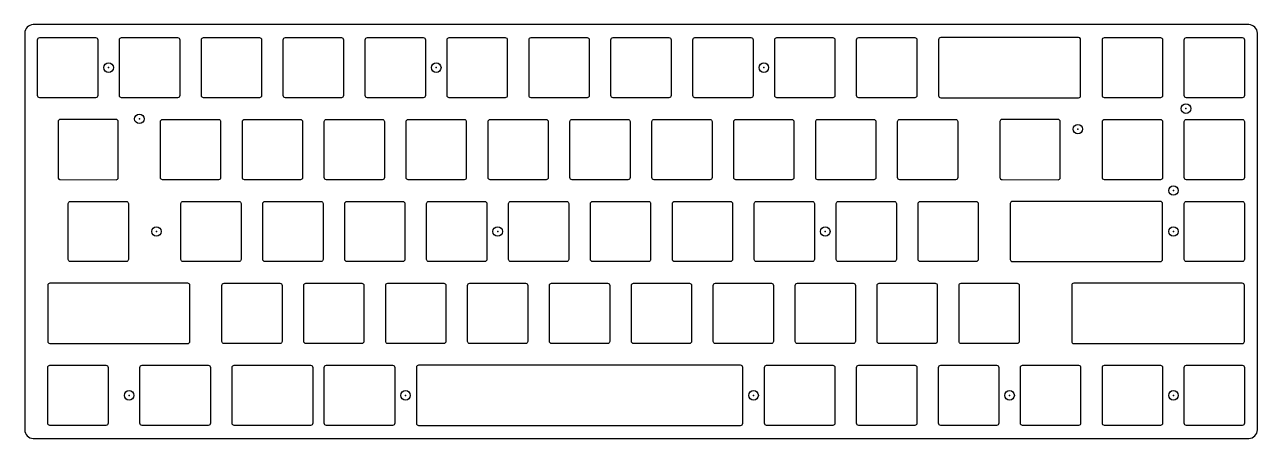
# Model space of a CAD drawing. Extents: x -143 to 144, y -106 to -9.
import ezdxf

# ---------------------------------------------------------------- set-up
doc = ezdxf.new("R2010")
doc.units = 0
for name, color, linetype in [('2D', 7, 'CONTINUOUS'), ('2D$_HOLECP', 181, 'CONTINUOUS'), ('2D$_PLATE', 111, 'CONTINUOUS'), ('2D$HOLES', 4, 'CONTINUOUS')]:
    doc.layers.add(name, color=color, linetype=linetype)

# ---------------------------------------------------------------- blocks, each defined once
blk = doc.blocks.new('M2_HOLE_SSPLATECUT')
at = {"layer": '2D$_HOLECP'}
blk.add_point((0, 0), dxfattribs=at)
at = {"layer": '2D$HOLES'}
blk.add_circle((0, 0), 1.1, dxfattribs=at)
blk = doc.blocks.new('SSPLATE_V3_2_3MM')
at = {"layer": '2D$_PLATE'}
for p, q in [((141.35, 96.2), (-141.35, 96.2)), ((-143.35, 94.2), (-143.35, 2)), ((-140.35, 79.7), (-140.35, 92.7)), ((-139.85, 93.2), (-126.85, 93.2)), ((-126.35, 92.7), (-126.35, 79.7)), ((-121.3, 79.7), (-121.3, 92.7)), ((-120.8, 93.2), (-107.8, 93.2)), ((-107.3, 92.7), (-107.3, 79.7)), ((-102.25, 79.7), (-102.25, 92.7)), ((-101.75, 93.2), (-88.75, 93.2)), ((-88.25, 92.7), (-88.25, 79.7)), ((-83.2, 79.7), (-83.2, 92.7)), ((-82.7, 93.2), (-69.7, 93.2)), ((-69.2, 92.7), (-69.2, 79.7)), ((-64.15, 79.7), (-64.15, 92.7)), ((-63.65, 93.2), (-50.65, 93.2)), ((-50.15, 92.7), (-50.15, 79.7)), ((-45.1, 79.7), (-45.1, 92.7)), ((-44.6, 93.2), (-31.6, 93.2)), ((-31.1, 92.7), (-31.1, 79.7)), ((-26.05, 79.7), (-26.05, 92.7)), ((-25.55, 93.2), (-12.55, 93.2)), ((-12.05, 92.7), (-12.05, 79.7)), ((-7, 79.7), (-7, 92.7)), ((-6.5, 93.2), (6.5, 93.2)), ((7, 92.7), (7, 79.7)), ((12.05, 79.7), (12.05, 92.7)), ((12.55, 93.2), (25.55, 93.2)), ((26.05, 92.7), (26.05, 79.7)), ((31.1, 79.7), (31.1, 92.7)), ((31.6, 93.2), (44.6, 93.2)), ((45.1, 92.7), (45.1, 79.7)), ((50.15, 79.7), (50.15, 92.7)), ((50.65, 93.2), (63.65, 93.2)), ((64.15, 92.7), (64.15, 79.7)), ((69.2, 92.7), (69.2, 79.7)), ((101.75, 93.2), (69.7, 93.2)), ((102.25, 92.7), (102.21, 92.88)), ((102.25, 79.7), (102.25, 92.7)), ((107.3, 79.7), (107.3, 92.7)), ((107.8, 93.2), (120.8, 93.2)), ((121.3, 92.7), (121.3, 79.7)), ((126.35, 79.7), (126.35, 92.7)), ((126.85, 93.2), (139.85, 93.2)), ((140.35, 92.7), (140.35, 79.7)), ((143.35, 2), (143.35, 94.2)), ((-126.85, 79.2), (-139.85, 79.2)), ((-107.8, 79.2), (-120.8, 79.2)), ((-88.75, 79.2), (-101.75, 79.2)), ((-69.7, 79.2), (-82.7, 79.2)), ((-50.65, 79.2), (-63.65, 79.2)), ((-31.6, 79.2), (-44.6, 79.2)), ((-12.55, 79.2), (-25.55, 79.2)), ((6.5, 79.2), (-6.5, 79.2)), ((25.55, 79.2), (12.55, 79.2)), ((44.6, 79.2), (31.6, 79.2)), ((63.65, 79.2), (50.65, 79.2)), ((69.7, 79.2), (101.75, 79.2)), ((120.8, 79.2), (107.8, 79.2)), ((139.85, 79.2), (126.85, 79.2)), ((-135.59, 73.65), (-135.59, 60.66)), ((-122.09, 74.15), (-135.09, 74.15)), ((-121.59, 60.65), (-121.59, 73.65)), ((-111.77, 60.65), (-111.77, 73.65)), ((-111.27, 74.15), (-98.27, 74.15)), ((-97.77, 73.65), (-97.77, 60.65)), ((-92.72, 60.65), (-92.72, 73.65)), ((-92.22, 74.15), (-79.22, 74.15)), ((-78.72, 73.65), (-78.72, 60.65)), ((-73.67, 60.65), (-73.67, 73.65)), ((-73.17, 74.15), (-60.17, 74.15)), ((-59.67, 73.65), (-59.67, 60.65)), ((-54.63, 60.65), (-54.63, 73.65)), ((-54.13, 74.15), (-41.13, 74.15)), ((-40.63, 73.65), (-40.63, 60.65)), ((-35.57, 60.65), (-35.57, 73.65)), ((-35.07, 74.15), (-22.08, 74.15)), ((-21.58, 73.65), (-21.58, 60.65)), ((-16.52, 60.65), (-16.52, 73.65)), ((-16.02, 74.15), (-3.03, 74.15)), ((-2.53, 73.65), (-2.53, 60.65)), ((2.52, 60.65), (2.52, 73.65)), ((3.02, 74.15), (16.02, 74.15)), ((16.52, 73.65), (16.52, 60.65)), ((21.57, 60.65), (21.57, 73.65)), ((22.07, 74.15), (35.07, 74.15)), ((35.57, 73.65), (35.57, 60.65)), ((40.62, 60.65), (40.62, 73.65)), ((41.12, 74.15), (54.12, 74.15)), ((54.62, 73.65), (54.62, 60.65)), ((59.67, 60.65), (59.67, 73.65)), ((60.17, 74.15), (73.17, 74.15)), ((73.67, 73.65), (73.67, 60.65)), ((83.49, 73.65), (83.49, 60.66)), ((96.99, 74.15), (83.99, 74.15)), ((97.49, 60.65), (97.49, 73.65)), ((107.3, 60.65), (107.3, 73.65)), ((107.8, 74.15), (120.8, 74.15)), ((121.3, 73.65), (121.3, 60.65)), ((126.35, 60.65), (126.35, 73.65)), ((126.85, 74.15), (139.85, 74.15)), ((140.35, 73.65), (140.35, 60.65)), ((-135.09, 60.16), (-122.09, 60.15)), ((-98.27, 60.15), (-111.27, 60.15)), ((-79.22, 60.15), (-92.22, 60.15)), ((-60.17, 60.15), (-73.17, 60.15)), ((-41.13, 60.15), (-54.13, 60.15)), ((-22.08, 60.15), (-35.07, 60.15)), ((-3.03, 60.15), (-16.02, 60.15)), ((16.02, 60.15), (3.02, 60.15)), ((35.07, 60.15), (22.07, 60.15)), ((54.12, 60.15), (41.12, 60.15)), ((73.17, 60.15), (60.17, 60.15)), ((83.99, 60.16), (96.99, 60.15)), ((120.8, 60.15), (107.8, 60.15)), ((139.85, 60.15), (126.85, 60.15)), ((-133.21, 41.6), (-133.21, 54.6)), ((-132.71, 55.1), (-119.71, 55.1)), ((-119.21, 54.6), (-119.21, 41.6)), ((-107.01, 41.6), (-107.01, 54.6)), ((-106.51, 55.1), (-93.51, 55.1)), ((-93.01, 54.6), (-93.01, 41.6)), ((-87.96, 41.6), (-87.96, 54.6)), ((-87.46, 55.1), (-74.46, 55.1)), ((-73.96, 54.6), (-73.96, 41.6)), ((-68.91, 41.6), (-68.91, 54.6)), ((-68.41, 55.1), (-55.41, 55.1)), ((-54.91, 54.6), (-54.91, 41.6)), ((-49.86, 41.6), (-49.86, 54.6)), ((-49.36, 55.1), (-36.36, 55.1)), ((-35.86, 54.6), (-35.86, 41.6)), ((-30.81, 41.6), (-30.81, 54.6)), ((-30.31, 55.1), (-17.31, 55.1)), ((-16.81, 54.6), (-16.81, 41.6)), ((-11.76, 41.6), (-11.76, 54.6)), ((-11.26, 55.1), (1.74, 55.1)), ((2.24, 54.6), (2.24, 41.6)), ((7.29, 41.6), (7.29, 54.6)), ((7.79, 55.1), (20.79, 55.1)), ((21.29, 54.6), (21.29, 41.6)), ((26.34, 41.6), (26.34, 54.6)), ((26.84, 55.1), (39.84, 55.1)), ((40.34, 54.6), (40.34, 41.6)), ((45.39, 41.6), (45.39, 54.6)), ((45.89, 55.1), (58.89, 55.1)), ((59.39, 54.6), (59.39, 41.6)), ((64.44, 41.6), (64.44, 54.6)), ((64.94, 55.1), (77.94, 55.1)), ((78.44, 54.6), (78.44, 41.6)), ((85.87, 54.6), (85.87, 41.6)), ((89.24, 55.1), (86.37, 55.1)), ((120.8, 55.1), (89.24, 55.1)), ((121.3, 41.6), (121.3, 54.6)), ((126.35, 41.6), (126.35, 54.6)), ((126.85, 55.1), (139.85, 55.1)), ((140.35, 54.6), (140.35, 41.6)), ((-119.71, 41.1), (-132.71, 41.1)), ((-93.51, 41.1), (-106.51, 41.1)), ((-74.46, 41.1), (-87.46, 41.1)), ((-55.41, 41.1), (-68.41, 41.1)), ((-36.36, 41.1), (-49.36, 41.1)), ((-17.31, 41.1), (-30.31, 41.1)), ((1.74, 41.1), (-11.26, 41.1)), ((20.79, 41.1), (7.79, 41.1)), ((39.84, 41.1), (26.84, 41.1)), ((58.89, 41.1), (45.89, 41.1)), ((77.94, 41.1), (64.94, 41.1)), ((86.37, 41.1), (120.8, 41.1)), ((139.85, 41.1), (126.85, 41.1)), ((-137.97, 35.55), (-137.97, 22.55)), ((-105.42, 36.05), (-137.47, 36.05)), ((-104.92, 22.55), (-104.92, 35.55)), ((-97.49, 22.55), (-97.49, 35.55)), ((-96.99, 36.05), (-83.99, 36.05)), ((-83.49, 35.55), (-83.49, 22.55)), ((-78.44, 22.55), (-78.44, 35.55)), ((-77.94, 36.05), (-64.94, 36.05)), ((-64.44, 35.55), (-64.44, 22.55)), ((-59.39, 22.55), (-59.39, 35.55)), ((-58.89, 36.05), (-45.89, 36.05)), ((-45.39, 35.55), (-45.39, 22.55)), ((-40.34, 22.55), (-40.34, 35.55)), ((-39.84, 36.05), (-26.84, 36.05)), ((-26.34, 35.55), (-26.34, 22.55)), ((-21.29, 22.55), (-21.29, 35.55)), ((-20.79, 36.05), (-7.79, 36.05)), ((-7.29, 35.55), (-7.29, 22.55)), ((-2.24, 22.55), (-2.24, 35.55)), ((-1.74, 36.05), (11.26, 36.05)), ((11.76, 35.55), (11.76, 22.55)), ((16.81, 22.55), (16.81, 35.55)), ((17.31, 36.05), (30.31, 36.05)), ((30.81, 35.55), (30.81, 22.55)), ((35.86, 22.55), (35.86, 35.55)), ((36.36, 36.05), (49.36, 36.05)), ((49.86, 35.55), (49.86, 22.55)), ((54.91, 22.55), (54.91, 35.55)), ((55.41, 36.05), (68.41, 36.05)), ((68.91, 35.55), (68.91, 22.55)), ((73.96, 22.55), (73.96, 35.55)), ((74.46, 36.05), (87.46, 36.05)), ((87.96, 35.55), (87.96, 22.55)), ((100.16, 35.55), (100.16, 22.55)), ((139.85, 36.05), (100.66, 36.05)), ((140.35, 22.55), (140.35, 35.55)), ((-137.97, 22.55), (-137.93, 22.37)), ((-137.47, 22.05), (-105.42, 22.05)), ((-83.99, 22.05), (-96.99, 22.05)), ((-64.94, 22.05), (-77.94, 22.05)), ((-45.89, 22.05), (-58.89, 22.05)), ((-26.84, 22.05), (-39.84, 22.05)), ((-7.79, 22.05), (-20.79, 22.05)), ((11.26, 22.05), (-1.74, 22.05)), ((30.31, 22.05), (17.31, 22.05)), ((49.36, 22.05), (36.36, 22.05)), ((68.41, 22.05), (55.41, 22.05)), ((87.46, 22.05), (74.46, 22.05)), ((100.66, 22.05), (139.85, 22.05)), ((-137.97, 3.5), (-137.97, 16.5)), ((-137.47, 17), (-124.47, 17)), ((-123.97, 16.5), (-123.97, 3.5)), ((-116.54, 3.5), (-116.54, 16.5)), ((-116.04, 17), (-100.66, 17)), ((-100.16, 16.5), (-100.16, 3.5)), ((-95.11, 3.5), (-95.11, 16.5)), ((-94.61, 17), (-76.84, 17)), ((-76.34, 16.5), (-76.34, 3.5)), ((-73.67, 3.5), (-73.67, 16.5)), ((-73.17, 17), (-57.79, 17)), ((-57.29, 16.5), (-57.29, 3.5)), ((-52.24, 16.5), (-52.24, 3.5)), ((23.17, 17), (-51.74, 17)), ((23.67, 3.5), (23.67, 16.5)), ((28.72, 3.5), (28.72, 16.5)), ((29.22, 17), (44.6, 17)), ((45.1, 16.5), (45.1, 3.5)), ((50.15, 3.5), (50.15, 16.5)), ((50.65, 17), (63.65, 17)), ((64.15, 16.5), (64.15, 3.5)), ((69.2, 3.5), (69.2, 16.5)), ((69.7, 17), (82.7, 17)), ((83.2, 16.5), (83.2, 3.5)), ((88.25, 3.5), (88.25, 16.5)), ((88.75, 17), (101.75, 17)), ((102.25, 16.5), (102.25, 3.5)), ((107.3, 3.5), (107.3, 16.5)), ((107.8, 17), (120.8, 17)), ((121.3, 16.5), (121.3, 3.5)), ((126.35, 3.5), (126.35, 16.5)), ((126.85, 17), (139.85, 17)), ((140.35, 16.5), (140.35, 3.5)), ((-124.47, 3), (-137.47, 3)), ((-100.66, 3), (-116.04, 3)), ((-76.84, 3), (-94.61, 3)), ((-57.79, 3), (-73.17, 3)), ((-51.74, 3), (23.17, 3)), ((44.6, 3), (29.22, 3)), ((63.65, 3), (50.65, 3)), ((82.7, 3), (69.7, 3)), ((101.75, 3), (88.75, 3)), ((120.8, 3), (107.8, 3)), ((139.85, 3), (126.85, 3)), ((-141.35, 0), (141.35, 0))]:
    blk.add_line(p, q, dxfattribs=at)
for centre, radius, start, end in [((-141.35, 94.2), 2, 90, 180), ((141.35, 94.2), 2, 0, 90), ((69.7, 92.7), 0.5, 90, 180), ((101.75, 92.7), 0.5, 21.5982, 90), ((69.7, 79.7), 0.5, 180, 270), ((101.75, 79.7), 0.5, 270.0001, 0), ((-135.09, 73.65), 0.5, 90, 180), ((-122.09, 73.65), 0.5, 0, 90), ((83.99, 73.65), 0.5, 90, 180), ((96.99, 73.65), 0.5, 0, 90), ((-135.09, 60.66), 0.5, 180.04, 269.96), ((-122.09, 60.65), 0.5, 270, 0), ((83.99, 60.66), 0.5, 180.04, 269.96), ((96.99, 60.65), 0.5, 270, 0), ((86.37, 54.6), 0.5, 90, 180), ((120.8, 54.6), 0.5, 0.0001, 89.9999), ((86.37, 41.6), 0.5, 180, 270), ((120.8, 41.6), 0.5, 270, 0), ((-137.47, 35.55), 0.5, 90.0001, 180), ((-105.42, 35.55), 0.5, 0, 90), ((100.66, 35.55), 0.5, 90, 180), ((139.85, 35.55), 0.5, 0.0001, 89.9999), ((-137.47, 22.55), 0.5, 201.5982, 270), ((-105.42, 22.55), 0.5, 270, 0), ((100.66, 22.55), 0.5, 180, 270), ((139.85, 22.55), 0.5, 270, 0), ((-51.74, 16.5), 0.5, 90, 180), ((23.17, 16.5), 0.5, 0.0001, 89.9999), ((-51.74, 3.5), 0.5, 180, 270), ((23.17, 3.5), 0.5, 270, 0), ((-141.35, 2), 2, 180, 270), ((141.35, 2), 2, 270, 0)]:
    blk.add_arc(centre, radius, start, end, dxfattribs=at)
at = {"layer": '2D$_PLATE', "extrusion": (0, 0, -1)}
for centre, start, end in [((139.85, 92.7), 0, 90), ((126.85, 92.7), 90.0001, 179.9999), ((120.8, 92.7), 0, 90), ((107.8, 92.7), 90.0001, 179.9999), ((101.75, 92.7), 0, 90), ((88.75, 92.7), 90.0001, 179.9999), ((82.7, 92.7), 0, 90), ((69.7, 92.7), 90.0001, 179.9999), ((63.65, 92.7), 0, 90), ((50.65, 92.7), 90.0001, 179.9999), ((44.6, 92.7), 0, 90), ((31.6, 92.7), 90.0001, 179.9999), ((25.55, 92.7), 0, 90), ((12.55, 92.7), 90.0001, 179.9999), ((6.5, 92.7), 0, 90), ((-6.5, 92.7), 90.0001, 179.9999), ((-12.55, 92.7), 0, 90), ((-25.55, 92.7), 90.0001, 179.9999), ((-31.6, 92.7), 0, 90), ((-44.6, 92.7), 90.0001, 179.9999), ((-50.65, 92.7), 0, 90), ((-63.65, 92.7), 90.0001, 179.9999), ((-107.8, 92.7), 0, 90), ((-120.8, 92.7), 90.0001, 179.9999), ((-126.85, 92.7), 0, 90), ((-139.85, 92.7), 90.0001, 179.9999), ((139.85, 79.7), 270, 0), ((126.85, 79.7), 180, 270), ((120.8, 79.7), 270, 0), ((107.8, 79.7), 180, 270), ((101.75, 79.7), 270, 0), ((88.75, 79.7), 180, 270), ((82.7, 79.7), 270, 0), ((69.7, 79.7), 180, 270), ((63.65, 79.7), 270, 0), ((50.65, 79.7), 180, 270), ((44.6, 79.7), 270, 0), ((31.6, 79.7), 180, 270), ((25.55, 79.7), 270, 0), ((12.55, 79.7), 180, 270), ((6.5, 79.7), 270, 0), ((-6.5, 79.7), 180, 270), ((-12.55, 79.7), 270, 0), ((-25.55, 79.7), 180, 270), ((-31.6, 79.7), 270, 0), ((-44.6, 79.7), 180, 270), ((-50.65, 79.7), 270, 0), ((-63.65, 79.7), 180, 270), ((-107.8, 79.7), 270, 0), ((-120.8, 79.7), 180, 270), ((-126.85, 79.7), 270, 0), ((-139.85, 79.7), 180, 270), ((111.27, 73.65), 0, 90), ((98.27, 73.65), 90.0001, 179.9999), ((92.22, 73.65), 0, 90), ((79.22, 73.65), 90.0001, 179.9999), ((73.17, 73.65), 0, 90), ((60.17, 73.65), 90.0001, 179.9999), ((54.13, 73.65), 0, 90), ((41.13, 73.65), 90.0001, 179.9999), ((35.07, 73.65), 0, 90), ((22.08, 73.65), 90.0001, 179.9999), ((16.02, 73.65), 0, 90), ((3.03, 73.65), 90.0001, 179.9999), ((-3.02, 73.65), 0, 90), ((-16.02, 73.65), 90.0001, 179.9999), ((-22.07, 73.65), 0, 90), ((-35.07, 73.65), 90.0001, 179.9999), ((-41.12, 73.65), 0, 90), ((-54.12, 73.65), 90.0001, 179.9999), ((-60.17, 73.65), 0, 90), ((-73.17, 73.65), 90.0001, 179.9999), ((-107.8, 73.65), 0, 90), ((-120.8, 73.65), 90.0001, 179.9999), ((-126.85, 73.65), 0, 90), ((-139.85, 73.65), 90.0001, 179.9999), ((111.27, 60.65), 270, 0), ((98.27, 60.65), 180, 270), ((92.22, 60.65), 270, 0), ((79.22, 60.65), 180, 270), ((73.17, 60.65), 270, 0), ((60.17, 60.65), 180, 270), ((54.13, 60.65), 270, 0), ((41.13, 60.65), 180, 270), ((35.07, 60.65), 270, 0), ((22.08, 60.65), 180, 270), ((16.02, 60.65), 270, 0), ((3.03, 60.65), 180, 270), ((-3.02, 60.65), 270, 0), ((-16.02, 60.65), 180, 270), ((-22.07, 60.65), 270, 0), ((-35.07, 60.65), 180, 270), ((-41.12, 60.65), 270, 0), ((-54.12, 60.65), 180, 270), ((-60.17, 60.65), 270, 0), ((-73.17, 60.65), 180, 270), ((-107.8, 60.65), 270, 0), ((-120.8, 60.65), 180, 270), ((-126.85, 60.65), 270, 0), ((-139.85, 60.65), 180, 270), ((132.71, 54.6), 0, 90), ((119.71, 54.6), 90.0001, 179.9999), ((106.51, 54.6), 0, 90), ((93.51, 54.6), 90.0001, 179.9999), ((87.46, 54.6), 0, 90), ((74.46, 54.6), 90.0001, 179.9999), ((68.41, 54.6), 0, 90), ((55.41, 54.6), 90.0001, 179.9999), ((49.36, 54.6), 0, 90), ((36.36, 54.6), 90.0001, 179.9999), ((30.31, 54.6), 0, 90), ((17.31, 54.6), 90.0001, 179.9999), ((11.26, 54.6), 0, 90), ((-1.74, 54.6), 90.0001, 179.9999), ((-7.79, 54.6), 0, 90), ((-20.79, 54.6), 90.0001, 179.9999), ((-26.84, 54.6), 0, 90), ((-39.84, 54.6), 90.0001, 179.9999), ((-45.89, 54.6), 0, 90), ((-58.89, 54.6), 90.0001, 179.9999), ((-64.94, 54.6), 0, 90), ((-77.94, 54.6), 90.0001, 179.9999), ((-126.85, 54.6), 0, 90), ((-139.85, 54.6), 90.0001, 179.9999), ((132.71, 41.6), 270, 0), ((119.71, 41.6), 180, 270), ((106.51, 41.6), 270, 0), ((93.51, 41.6), 180, 270), ((87.46, 41.6), 270, 0), ((74.46, 41.6), 180, 270), ((68.41, 41.6), 270, 0), ((55.41, 41.6), 180, 270), ((49.36, 41.6), 270, 0), ((36.36, 41.6), 180, 270), ((30.31, 41.6), 270, 0), ((17.31, 41.6), 180, 270), ((11.26, 41.6), 270, 0), ((-1.74, 41.6), 180, 270), ((-7.79, 41.6), 270, 0), ((-20.79, 41.6), 180, 270), ((-26.84, 41.6), 270, 0), ((-39.84, 41.6), 180, 270), ((-45.89, 41.6), 270, 0), ((-58.89, 41.6), 180, 270), ((-64.94, 41.6), 270, 0), ((-77.94, 41.6), 180, 270), ((-126.85, 41.6), 270, 0), ((-139.85, 41.6), 180, 270), ((96.99, 35.55), 0, 90), ((83.99, 35.55), 90.0001, 179.9999), ((77.94, 35.55), 0, 90), ((64.94, 35.55), 90.0001, 179.9999), ((58.89, 35.55), 0, 90), ((45.89, 35.55), 90.0001, 179.9999), ((39.84, 35.55), 0, 90), ((26.84, 35.55), 90.0001, 179.9999), ((20.79, 35.55), 0, 90), ((7.79, 35.55), 90.0001, 179.9999), ((1.74, 35.55), 0, 90), ((-11.26, 35.55), 90.0001, 179.9999), ((-17.31, 35.55), 0, 90), ((-30.31, 35.55), 90.0001, 179.9999), ((-36.36, 35.55), 0, 90), ((-49.36, 35.55), 90.0001, 179.9999), ((-55.41, 35.55), 0, 90), ((-68.41, 35.55), 90.0001, 179.9999), ((-74.46, 35.55), 0, 90), ((-87.46, 35.55), 90.0001, 179.9999), ((96.99, 22.55), 270, 0), ((83.99, 22.55), 180, 270), ((77.94, 22.55), 270, 0), ((64.94, 22.55), 180, 270), ((58.89, 22.55), 270, 0), ((45.89, 22.55), 180, 270), ((39.84, 22.55), 270, 0), ((26.84, 22.55), 180, 270), ((20.79, 22.55), 270, 0), ((7.79, 22.55), 180, 270), ((1.74, 22.55), 270, 0), ((-11.26, 22.55), 180, 270), ((-17.31, 22.55), 270, 0), ((-30.31, 22.55), 180, 270), ((-36.36, 22.55), 270, 0), ((-49.36, 22.55), 180, 270), ((-55.41, 22.55), 270, 0), ((-68.41, 22.55), 180, 270), ((-74.46, 22.55), 270, 0), ((-87.46, 22.55), 180, 270), ((137.47, 16.5), 0, 90), ((124.47, 16.5), 90.0001, 179.9999), ((116.04, 16.5), 0, 90), ((100.66, 16.5), 90.0001, 179.9999), ((94.61, 16.5), 0, 90), ((76.84, 16.5), 90.0001, 179.9999), ((73.17, 16.5), 0, 90), ((57.79, 16.5), 90.0001, 179.9999), ((-29.22, 16.5), 0, 90), ((-44.6, 16.5), 90.0001, 179.9999), ((-50.65, 16.5), 0, 90), ((-63.65, 16.5), 90.0001, 179.9999), ((-69.7, 16.5), 0, 90), ((-82.7, 16.5), 90.0001, 179.9999), ((-88.75, 16.5), 0, 90), ((-101.75, 16.5), 90.0001, 179.9999), ((-107.8, 16.5), 0, 90), ((-120.8, 16.5), 90.0001, 179.9999), ((-126.85, 16.5), 0, 90), ((-139.85, 16.5), 90.0001, 179.9999), ((137.47, 3.5), 270, 0), ((124.47, 3.5), 180, 270), ((116.04, 3.5), 270, 0), ((100.66, 3.5), 180, 270), ((94.61, 3.5), 270, 0), ((76.84, 3.5), 180, 270), ((73.17, 3.5), 270, 0), ((57.79, 3.5), 180, 270), ((-29.22, 3.5), 270, 0), ((-44.6, 3.5), 180, 270), ((-50.65, 3.5), 270, 0), ((-63.65, 3.5), 180, 270), ((-69.7, 3.5), 270, 0), ((-82.7, 3.5), 180, 270), ((-88.75, 3.5), 270, 0), ((-101.75, 3.5), 180, 270), ((-107.8, 3.5), 270, 0), ((-120.8, 3.5), 180, 270), ((-126.85, 3.5), 270, 0), ((-139.85, 3.5), 180, 270)]:
    blk.add_arc(centre, 0.5, start, end, dxfattribs=at)
at = {"layer": '2D$HOLES'}
for p in [(-123.82, 86.2), (-47.62, 86.2), (28.58, 86.2), (126.75, 76.67), (-116.68, 74.29), (101.6, 71.91), (123.83, 57.62), (-112.71, 48.1), (-33.34, 48.1), (42.86, 48.1), (123.83, 48.1), (-119.06, 10), (-54.77, 10), (26.19, 10), (85.73, 10), (123.83, 10)]:
    blk.add_blockref('M2_HOLE_SSPLATECUT', p, dxfattribs=at)

msp = doc.modelspace()

# ---------------------------------------------------------------- block references
at = {"layer": '2D'}
msp.add_blockref('SSPLATE_V3_2_3MM', (0.21, -105.57), dxfattribs=at)

doc.saveas('drawing.dxf')
